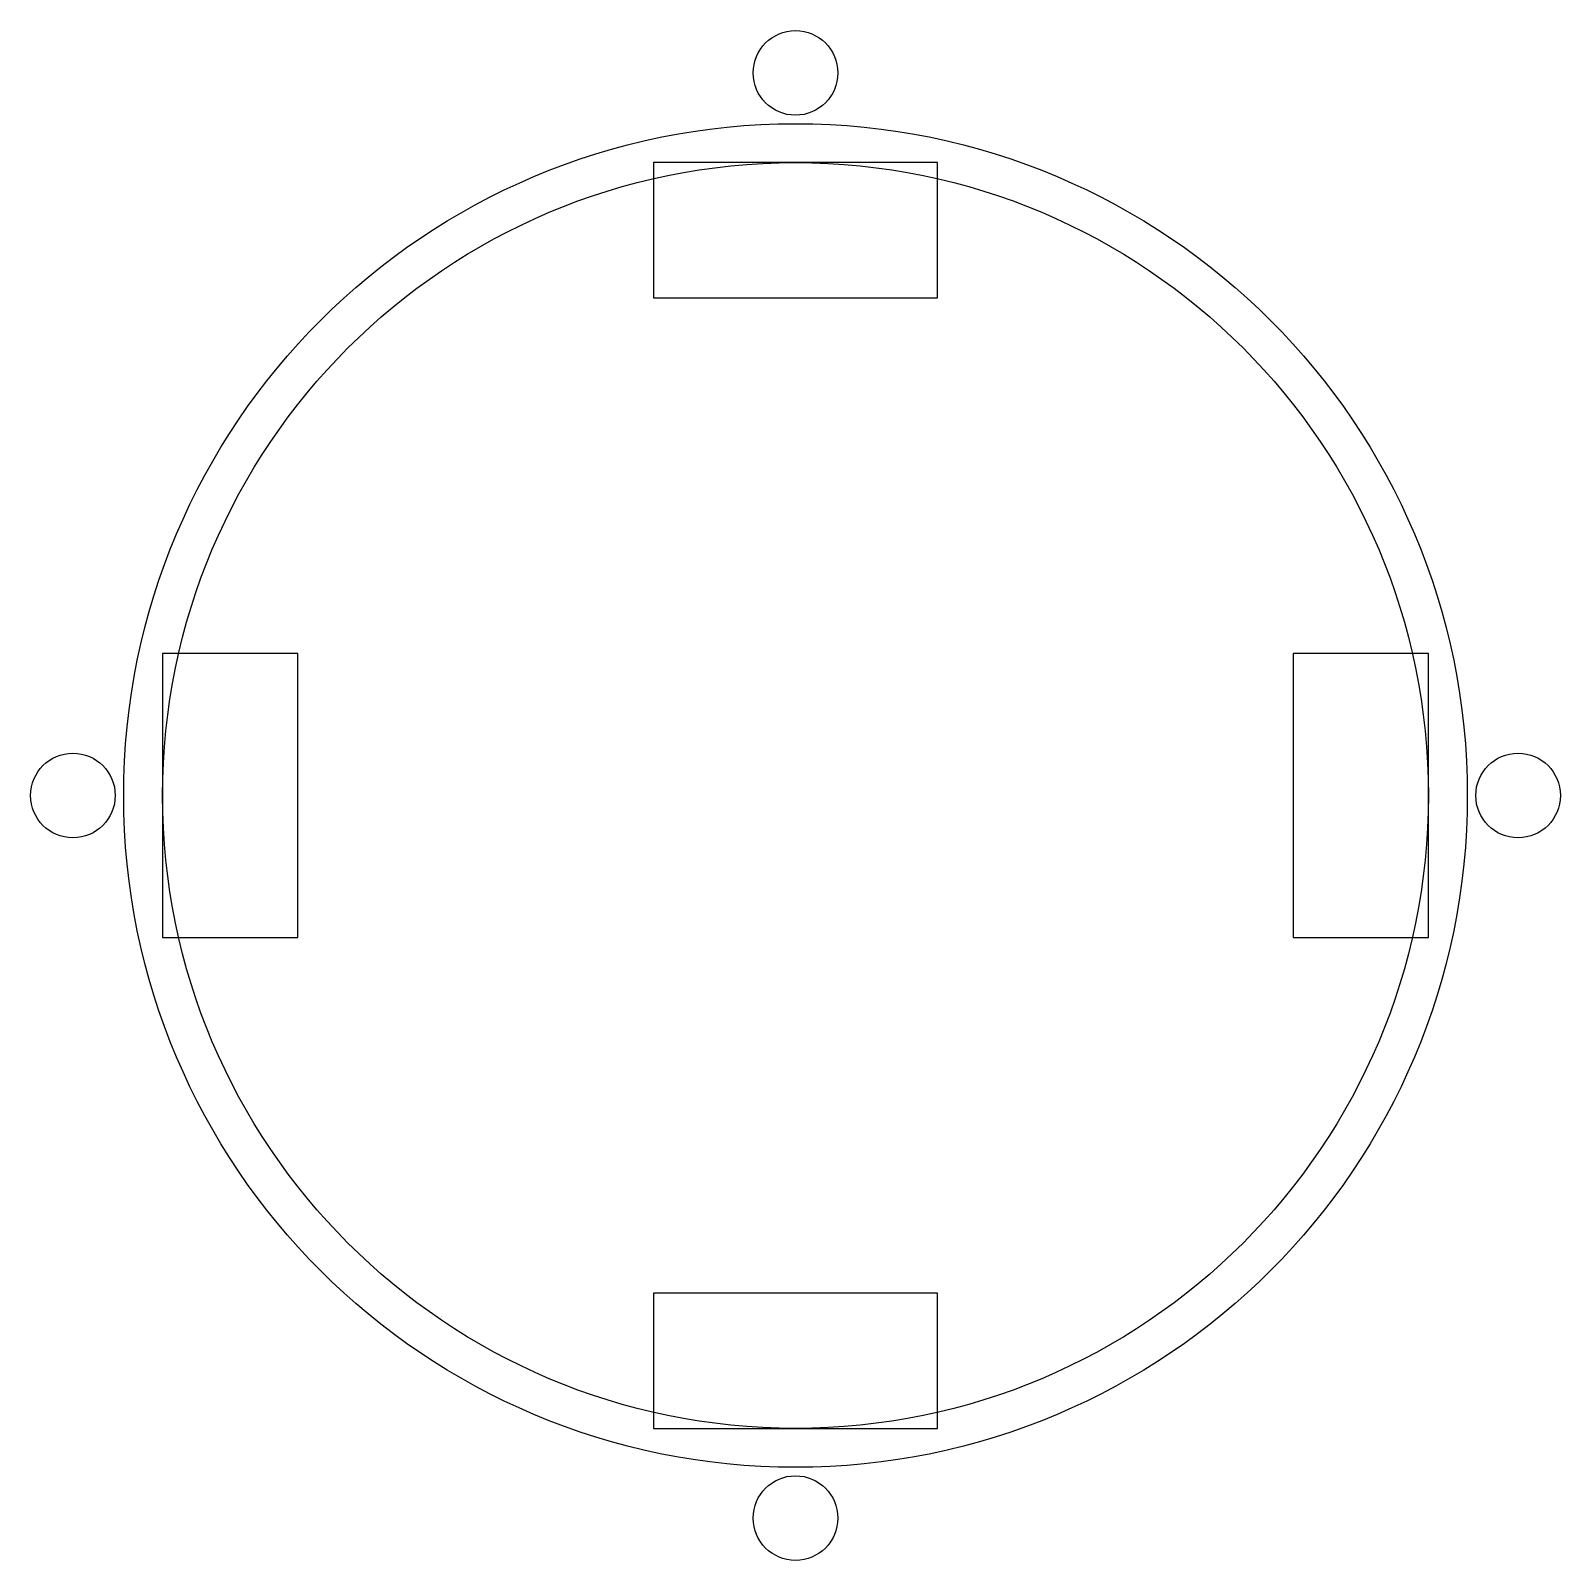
# Model space of a CAD drawing. Header units: metres. Extents: x -45.2 to 45.2, y -45.2 to 45.2.
import ezdxf

# ---------------------------------------------------------------- set-up
doc = ezdxf.new("R2010")
doc.units = ezdxf.units.M

msp = doc.modelspace()

# ---------------------------------------------------------------- linework, layer by layer
at = {"layer": 'SERVO'}
for p, q in [((8.4, 37.4), (-8.4, 37.4)), ((-8.4, 37.4), (-8.4, 29.4)), ((8.4, 29.4), (8.4, 37.4)), ((-8.4, 29.4), (8.4, 29.4)), ((-29.4, 8.4), (-37.4, 8.4)), ((-37.4, 8.4), (-37.4, -8.4)), ((-29.4, -8.4), (-29.4, 8.4)), ((37.4, 8.4), (29.4, 8.4)), ((29.4, 8.4), (29.4, -8.4)), ((37.4, -8.4), (37.4, 8.4)), ((-37.4, -8.4), (-29.4, -8.4)), ((29.4, -8.4), (37.4, -8.4)), ((-8.4, -29.4), (-8.4, -37.4)), ((8.4, -29.4), (-8.4, -29.4)), ((8.4, -37.4), (8.4, -29.4)), ((-8.4, -37.4), (8.4, -37.4))]:
    msp.add_line(p, q, dxfattribs=at)
at = {"layer": 'SHAFT'}
for centre in [(0, 42.7), (-42.7, 0), (42.7, 0), (0, -42.7)]:
    msp.add_circle(centre, 2.5, dxfattribs=at)
at = {"layer": 'TUBE_ID'}
msp.add_circle((0, 0), 37.4, dxfattribs=at)
at = {"layer": 'TUBE_OD'}
msp.add_circle((0, 0), 39.7, dxfattribs=at)

doc.saveas('drawing.dxf')
